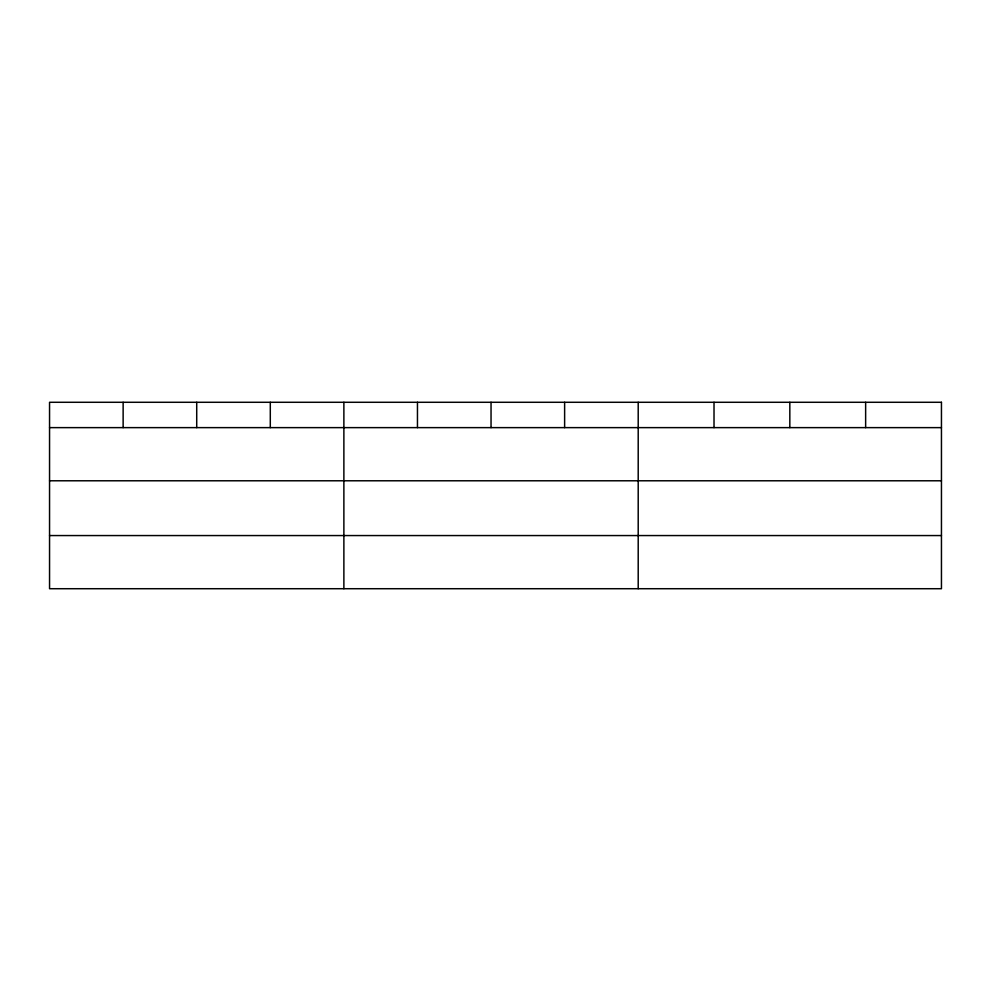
<?xml version="1.0" encoding="UTF-8"?>
<svg xmlns="http://www.w3.org/2000/svg" width="991" height="991" viewBox="0 0 991 991"><rect width="100%" height="100%" fill="white"/><g stroke="black" fill="none" stroke-linecap="round" stroke-linejoin="round"><path stroke-width="1.49" d="M49.55 427.629L941.45 427.629M49.55 480.784L941.45 480.784M49.55 535.561L941.45 535.561M865.638 402.284L865.638 427.629M789.827 402.284L789.827 427.629M714.015 402.284L714.015 427.629M638.204 402.284L638.204 588.716M564.622 402.284L564.622 427.629M491.04 402.284L491.04 427.629M417.459 402.284L417.459 427.629M343.877 402.284L343.877 588.716M270.295 402.284L270.295 427.629M196.714 402.284L196.714 427.629M123.132 402.284L123.132 427.629M941.45 402.284L49.55 402.284L49.55 588.716L941.45 588.716L941.45 402.284"/></g></svg>
